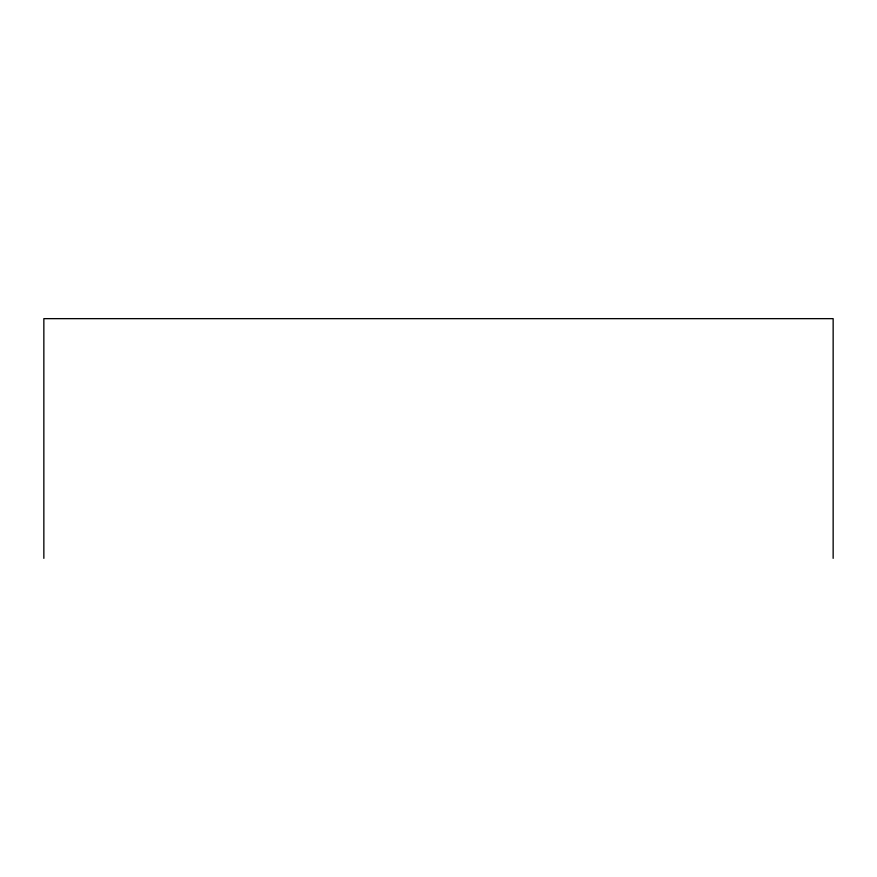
<?xml version="1.0" encoding="UTF-8"?>
<svg xmlns="http://www.w3.org/2000/svg" width="877" height="877" viewBox="0 0 877 877"><rect width="100%" height="100%" fill="white"/><g stroke="black" fill="none" stroke-linecap="round" stroke-linejoin="round"><path stroke-width="1.32" d="M833.15 558.353L833.15 318.647L43.85 318.647L43.85 558.353"/></g></svg>
